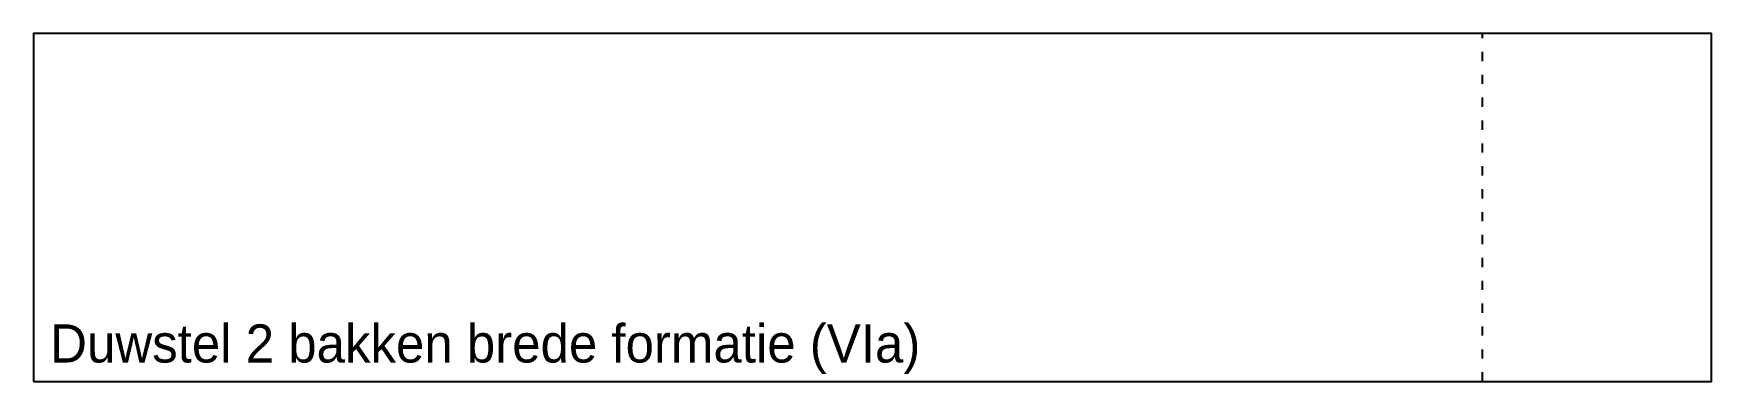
# Model space of a CAD drawing. Extents: x 0 to 110, y 0 to 23.
import ezdxf

# ---------------------------------------------------------------- set-up
doc = ezdxf.new("R2010")
doc.units = 0
doc.linetypes.add('ACAD_ISO03W100', pattern=[30, 12, -18])

msp = doc.modelspace()

# ---------------------------------------------------------------- linework, layer by layer
at = {"linetype": 'ACAD_ISO03W100', "ltscale": 0.05}
msp.add_line((95, 0), (95, 22.8), dxfattribs=at)
msp.add_lwpolyline([(0, 0), (110, 0), (110, 22.8), (0, 22.8)], close=True)

# ---------------------------------------------------------------- texts
msp.add_text('Duwstel 2 bakken brede formatie (VIa)', height=2.5).set_placement((1.09, 1.24))

doc.saveas('drawing.dxf')
